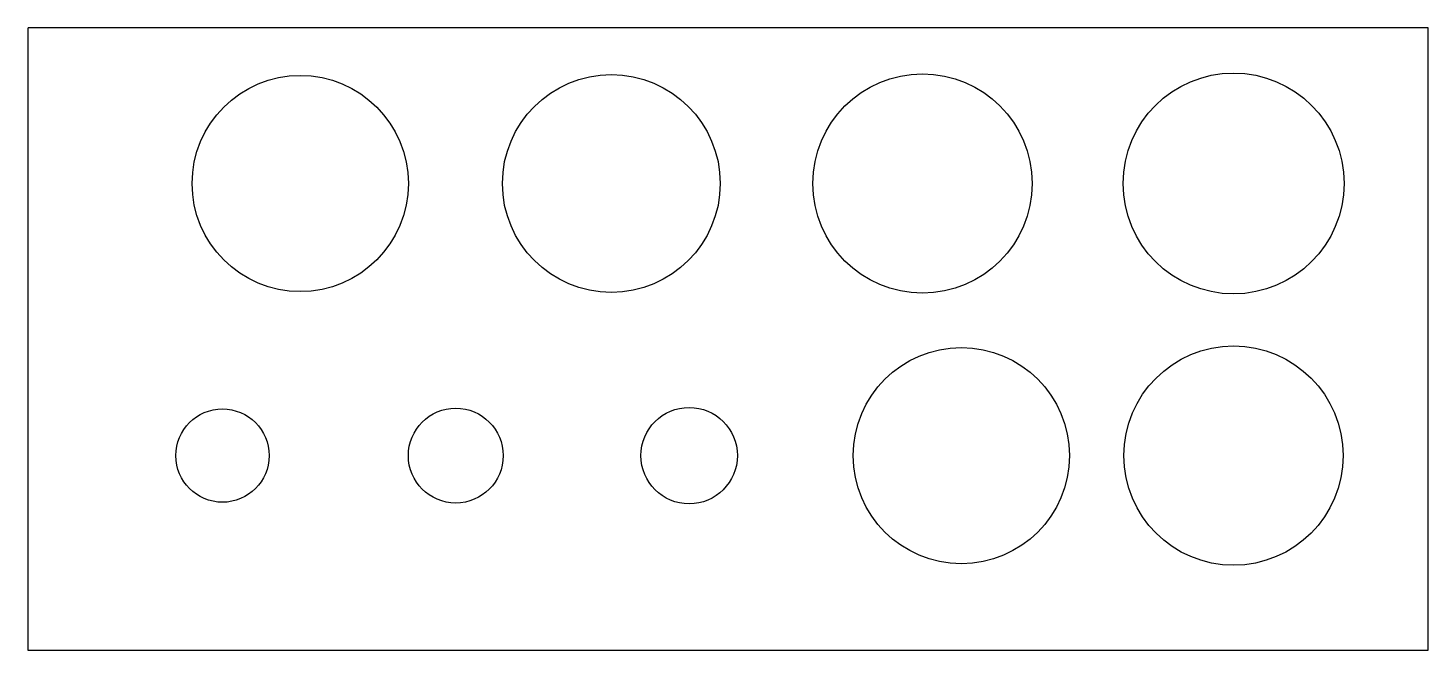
# Model space of a CAD drawing. Header units: millimetres. Extents: x 0 to 180, y 0 to 80.
import ezdxf

# ---------------------------------------------------------------- set-up
doc = ezdxf.new("R2010")
doc.units = ezdxf.units.MM
doc.layers.add('CutProfile', color=7, linetype='CONTINUOUS')

msp = doc.modelspace()

# ---------------------------------------------------------------- linework, layer by layer
at = {"layer": 'CutProfile'}
for p, q in [((0, 80), (0, 0)), ((180, 80), (0, 80)), ((180, 0), (180, 80)), ((0, 0), (180, 0))]:
    msp.add_line(p, q, dxfattribs=at)
for centre, radius in [((35, 60), 13.9), ((75, 60), 14), ((115, 60), 14.1), ((155, 60), 14.2), ((120, 25), 13.9), ((155, 25), 14.1), ((25, 25), 6), ((55, 25), 6.1), ((85, 25), 6.2)]:
    msp.add_circle(centre, radius, dxfattribs=at)

doc.saveas('drawing.dxf')
